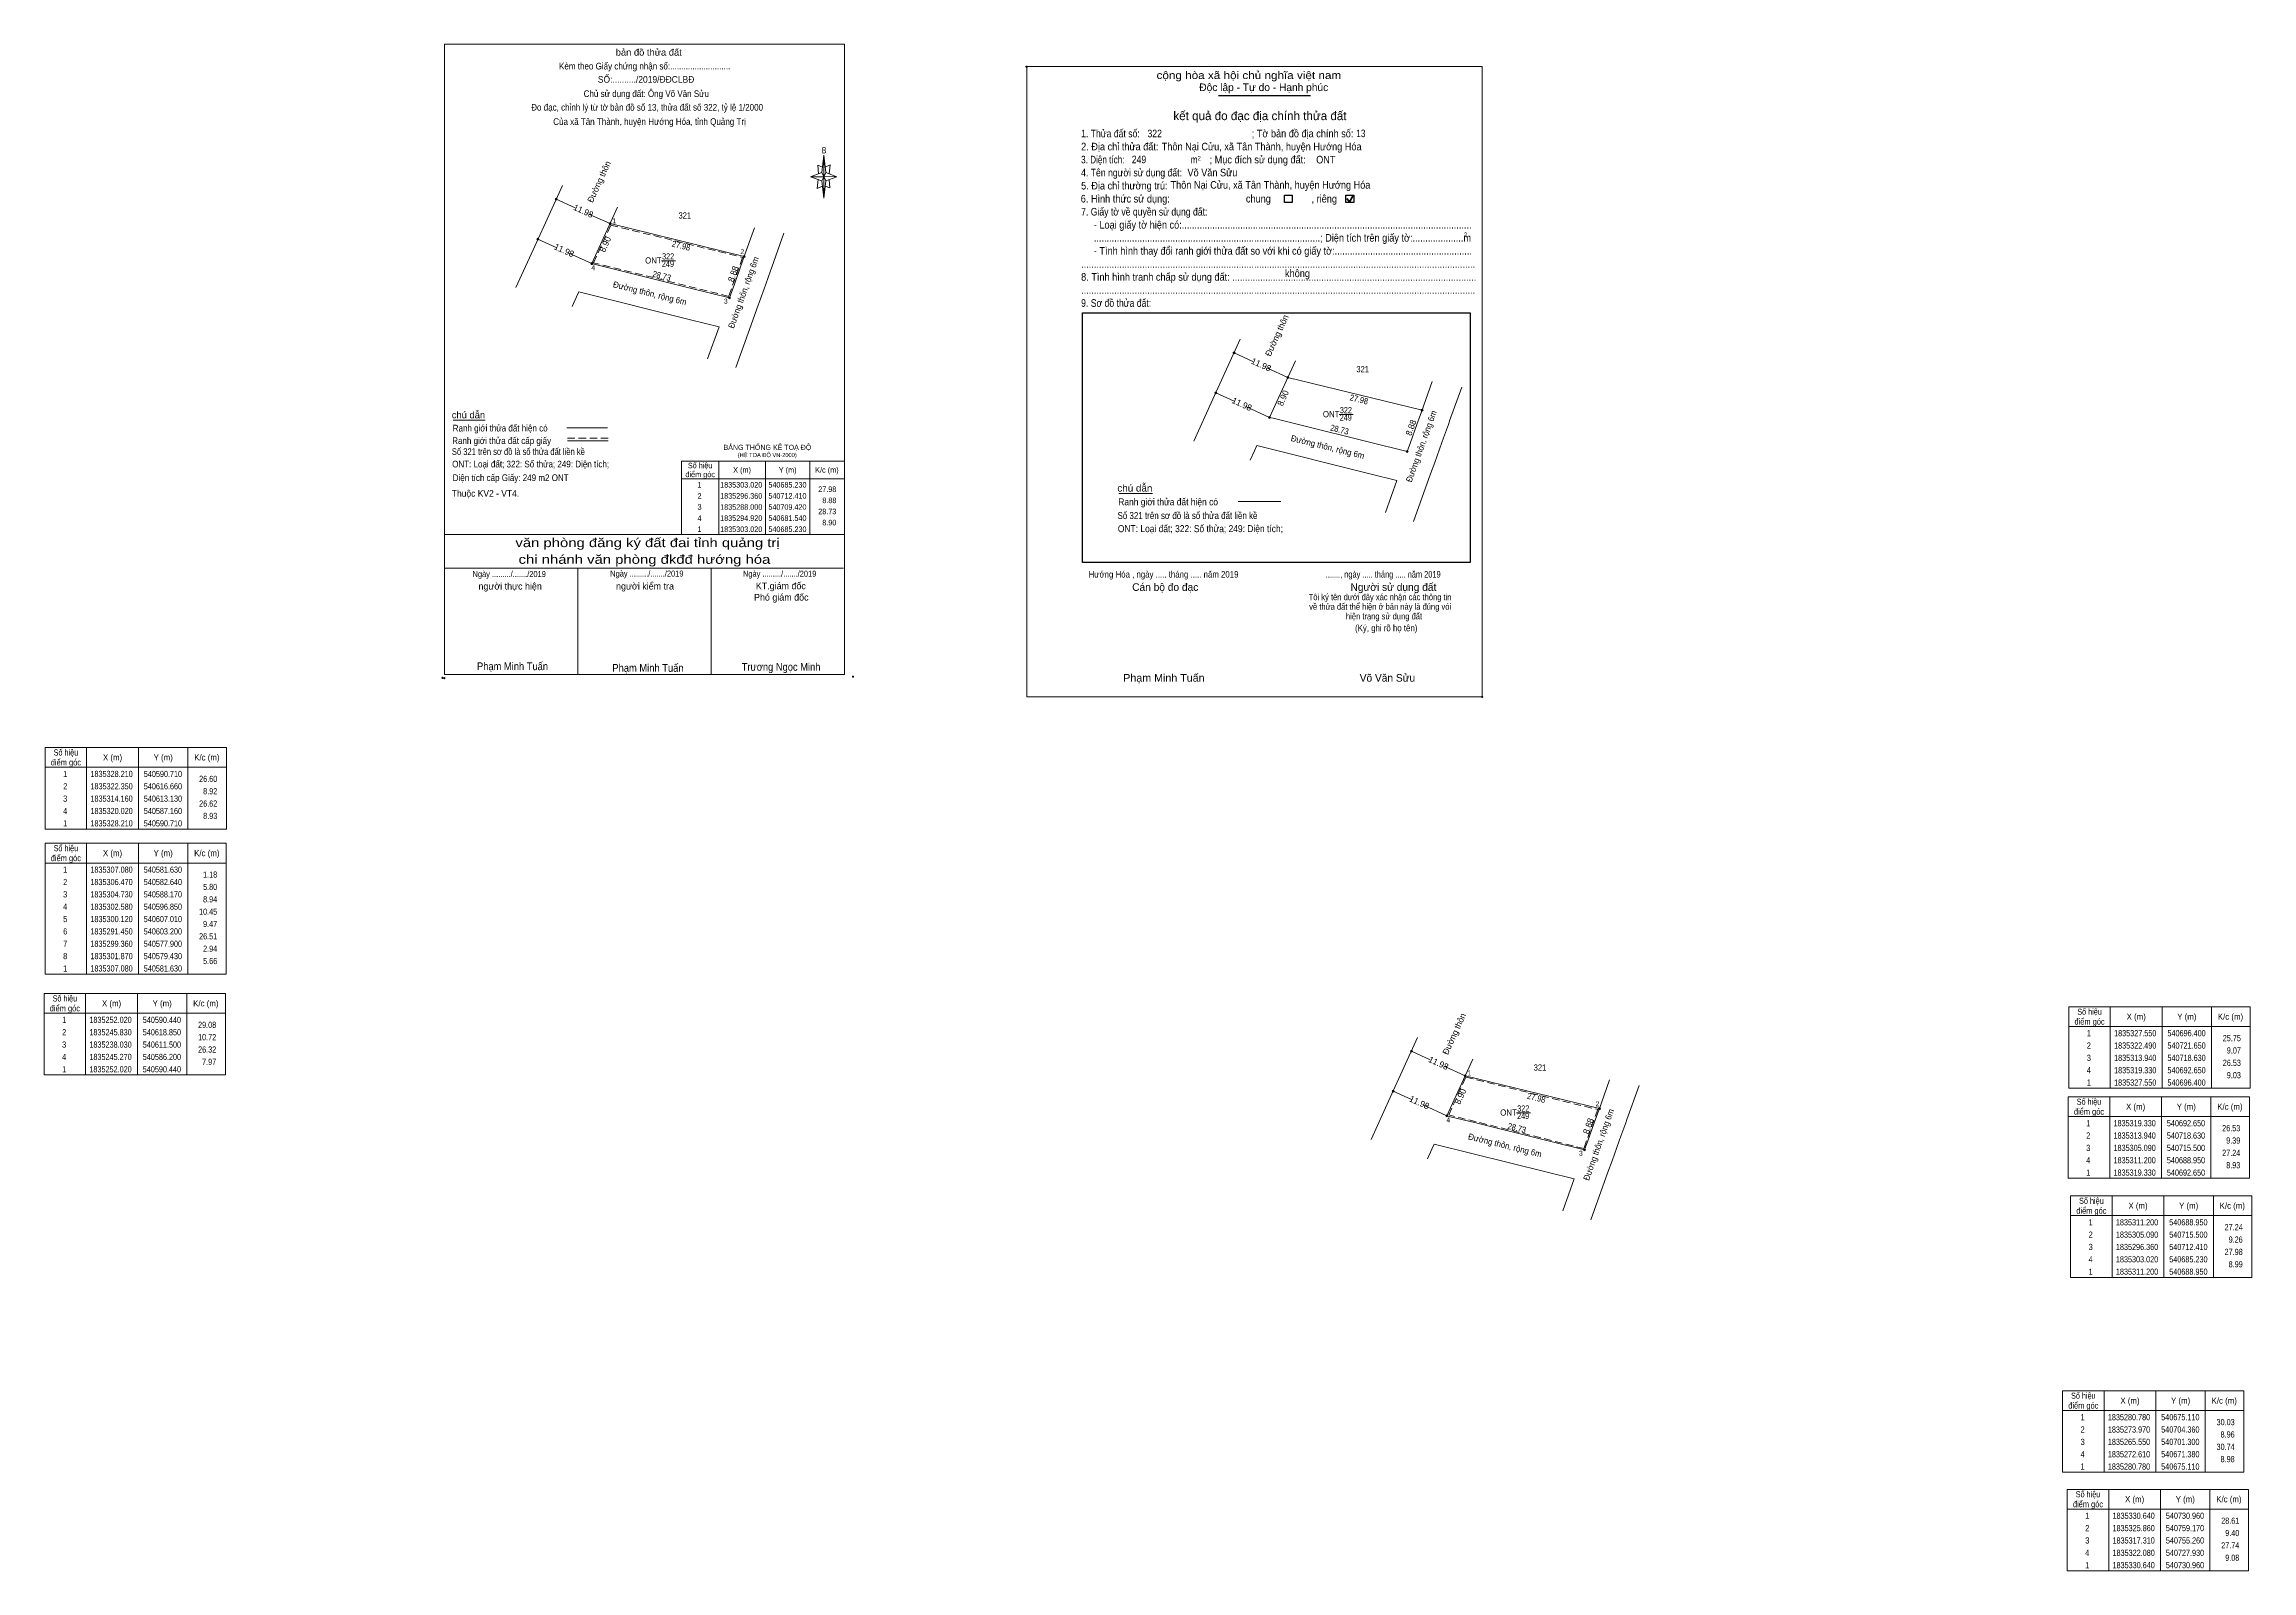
# Model space of a CAD drawing. Header units: metres. Extents: x 540397 to 540845, y 1835203 to 1835512.
import ezdxf
from ezdxf.enums import TextEntityAlignment as Align

# ---------------------------------------------------------------- set-up
doc = ezdxf.new("R2010")
doc.units = ezdxf.units.M
doc.header["$LTSCALE"] = 0.5
doc.header["$PDMODE"] = 32
doc.header["$PDSIZE"] = 0.25
doc.linetypes.add('MEDIUM_DASHED', pattern=[4.5, 3, -1.5])
for name, color, linetype, lineweight in [('1', 7, 'MEDIUM_DASHED', 13), ('10', 7, 'Continuous', 13), ('17', 7, 'Continuous', 13), ('5', 7, 'Continuous', 13), ('54', 7, 'Continuous', 13), ('6', 7, 'Continuous', 13), ('63', 7, 'Continuous', 13), ('7', 7, 'Continuous', 25)]:
    doc.layers.add(name, color=color, linetype=linetype, lineweight=lineweight)

msp = doc.modelspace()

# ---------------------------------------------------------------- hatches: boundary and pattern name
at = {"layer": '54'}
for points in [[(540501.32, 1835480.53, 1), (540500.92, 1835480.53, 1)], [(540497.62, 1835472.42, 1), (540497.22, 1835472.42, 1)], [(540512.22, 1835475.56, 1), (540511.82, 1835475.56, 1)], [(540508.53, 1835467.46, 1), (540508.13, 1835467.46, 1)], [(540539.4, 1835468.9, 1), (540539, 1835468.9, 1)], [(540536.41, 1835460.54, 1), (540536.01, 1835460.54, 1)], [(540638.61, 1835449.4, 1), (540638.21, 1835449.4, 1)], [(540634.91, 1835441.29, 1), (540634.51, 1835441.29, 1)], [(540649.51, 1835444.43, 1), (540649.11, 1835444.43, 1)], [(540645.82, 1835436.33, 1), (540645.42, 1835436.33, 1)], [(540676.69, 1835437.77, 1), (540676.29, 1835437.77, 1)], [(540673.7, 1835429.41, 1), (540673.3, 1835429.41, 1)], [(540674.53, 1835307.99, 1), (540674.13, 1835307.99, 1)], [(540685.43, 1835303.02, 1), (540685.03, 1835303.02, 1)], [(540670.83, 1835299.88, 1), (540670.43, 1835299.88, 1)], [(540681.74, 1835294.92, 1), (540681.34, 1835294.92, 1)], [(540712.61, 1835296.36, 1), (540712.21, 1835296.36, 1)], [(540709.62, 1835288, 1), (540709.22, 1835288, 1)]]:
    msp.add_hatch(color=256, dxfattribs=at).paths.add_polyline_path(points)
at = {"layer": '63'}
for points in [[(540512.22, 1835475.56, 1), (540511.82, 1835475.56, 1)], [(540508.53, 1835467.46, 1), (540508.13, 1835467.46, 1)], [(540539.4, 1835468.9, 1), (540539, 1835468.9, 1)], [(540536.41, 1835460.54, 1), (540536.01, 1835460.54, 1)], [(540649.51, 1835444.43, 1), (540649.11, 1835444.43, 1)], [(540645.82, 1835436.33, 1), (540645.42, 1835436.33, 1)], [(540676.69, 1835437.77, 1), (540676.29, 1835437.77, 1)], [(540673.7, 1835429.41, 1), (540673.3, 1835429.41, 1)], [(540685.43, 1835303.02, 1), (540685.03, 1835303.02, 1)], [(540681.74, 1835294.92, 1), (540681.34, 1835294.92, 1)], [(540712.61, 1835296.36, 1), (540712.21, 1835296.36, 1)], [(540709.62, 1835288, 1), (540709.22, 1835288, 1)]]:
    msp.add_hatch(color=256, dxfattribs=at).paths.add_polyline_path(points)

# ---------------------------------------------------------------- linework, layer by layer
at = {"layer": '1'}
for points in [[(540512.16, 1835475.27), (540538.87, 1835468.72), (540536.05, 1835460.84), (540508.68, 1835467.63)], [(540685.37, 1835302.73), (540712.08, 1835296.18), (540709.26, 1835288.3), (540681.89, 1835295.09)]]:
    msp.add_lwpolyline(points, close=True, dxfattribs=at)
at = {"layer": '10'}
for p, q in [((540513.54, 1835478.91), (540509.07, 1835469.09)), ((540512.02, 1835475.56), (540539.2, 1835468.9)), ((540541.26, 1835474.72), (540539.08, 1835468.56)), ((540544.79, 1835466.73), (540547.24, 1835473.6)), ((540509.07, 1835469.09), (540508.33, 1835467.46)), ((540539.08, 1835468.57), (540538.16, 1835466)), ((540514.21, 1835466), (540528.81, 1835462.38)), ((540538.16, 1835466), (540536.86, 1835462.38)), ((540543.23, 1835462.38), (540543.57, 1835463.33)), ((540543.57, 1835463.33), (540544.53, 1835466)), ((540544.53, 1835466), (540544.79, 1835466.72)), ((540504.38, 1835458.77), (540505.26, 1835460.71)), ((540505.26, 1835460.71), (540505.73, 1835461.74)), ((540528.6, 1835456.04), (540505.73, 1835461.74)), ((540528.81, 1835462.38), (540536.21, 1835460.54)), ((540536.86, 1835462.38), (540536.21, 1835460.54)), ((540541.76, 1835458.31), (540543.23, 1835462.38)), ((540534.1, 1835454.67), (540528.6, 1835456.04)), ((540534.1, 1835454.67), (540531.77, 1835448.22)), ((540537.47, 1835446.41), (540540.94, 1835456.04)), ((540540.94, 1835456.04), (540541.76, 1835458.31)), ((540650.83, 1835447.78), (540646.36, 1835437.96)), ((540649.31, 1835444.43), (540676.49, 1835437.77)), ((540678.55, 1835443.59), (540676.37, 1835437.43)), ((540682.08, 1835435.6), (540684.53, 1835442.47)), ((540646.36, 1835437.96), (540645.62, 1835436.33)), ((540676.37, 1835437.44), (540675.45, 1835434.87)), ((540651.5, 1835434.87), (540666.1, 1835431.25)), ((540675.45, 1835434.87), (540674.15, 1835431.25)), ((540680.52, 1835431.25), (540680.86, 1835432.2)), ((540680.86, 1835432.2), (540681.82, 1835434.87)), ((540681.82, 1835434.87), (540682.08, 1835435.59)), ((540641.67, 1835427.64), (540642.55, 1835429.58)), ((540642.55, 1835429.58), (540643.02, 1835430.61)), ((540665.89, 1835424.91), (540643.02, 1835430.61)), ((540666.1, 1835431.25), (540673.5, 1835429.41)), ((540674.15, 1835431.25), (540673.5, 1835429.41)), ((540678.23, 1835424.91), (540679.05, 1835427.18)), ((540679.05, 1835427.18), (540680.52, 1835431.25)), ((540671.39, 1835423.54), (540665.89, 1835424.91)), ((540671.39, 1835423.54), (540669.06, 1835417.09)), ((540674.76, 1835415.28), (540678.23, 1835424.91)), ((540686.75, 1835306.37), (540682.28, 1835296.55)), ((540685.23, 1835303.02), (540712.41, 1835296.36)), ((540714.47, 1835302.18), (540712.29, 1835296.02)), ((540718, 1835294.19), (540720.45, 1835301.06)), ((540682.28, 1835296.55), (540681.54, 1835294.92)), ((540687.42, 1835293.46), (540702.02, 1835289.84)), ((540711.37, 1835293.46), (540710.07, 1835289.84)), ((540712.29, 1835296.03), (540711.37, 1835293.46)), ((540716.78, 1835290.79), (540717.74, 1835293.46)), ((540717.74, 1835293.46), (540718, 1835294.18)), ((540678.47, 1835288.17), (540678.94, 1835289.2)), ((540701.81, 1835283.5), (540678.94, 1835289.2)), ((540702.02, 1835289.84), (540709.42, 1835288)), ((540710.07, 1835289.84), (540709.42, 1835288)), ((540714.97, 1835285.77), (540716.44, 1835289.84)), ((540716.44, 1835289.84), (540716.78, 1835290.79)), ((540677.59, 1835286.23), (540678.47, 1835288.17)), ((540714.15, 1835283.5), (540714.97, 1835285.77)), ((540707.31, 1835282.13), (540701.81, 1835283.5)), ((540707.31, 1835282.13), (540704.98, 1835275.68)), ((540710.68, 1835273.87), (540714.15, 1835283.5))]:
    msp.add_line(p, q, dxfattribs=at)
for points in [[(540492.95, 1835462.63), (540496.84, 1835471.15), (540502.37, 1835483.28)], [(540508.33, 1835467.46), (540509.07, 1835467.27), (540514.21, 1835466)], [(540630.24, 1835431.5), (540634.13, 1835440.02), (540639.66, 1835452.15)], [(540645.62, 1835436.33), (540646.36, 1835436.14), (540651.5, 1835434.87)], [(540666.16, 1835290.09), (540670.05, 1835298.61), (540675.58, 1835310.74)], [(540681.54, 1835294.92), (540682.28, 1835294.73), (540687.42, 1835293.46)]]:
    msp.add_lwpolyline(points, dxfattribs=at)
at = {"layer": '17'}
for p, q in [((540480.25, 1835435.78), (540486.76, 1835435.78)), ((540615.08, 1835420.93), (540621.91, 1835420.93))]:
    msp.add_line(p, q, dxfattribs=at)
at = {"layer": '5'}
for p, q in [((540554.9, 1835485.93), (540555.35, 1835489.44)), ((540555.71, 1835485.93), (540557.96, 1835485.03)), ((540554.9, 1835484.22), (540552.65, 1835485.03)), ((540555.71, 1835484.22), (540555.35, 1835480.71)), ((540556.52, 1835482.78), (540555.62, 1835483.14)), ((540556.43, 1835484.49), (540556.52, 1835482.78)), ((540478.52, 1835412.64), (540559.52, 1835412.64)), ((540478.52, 1835405.8), (540559.34, 1835405.8)), ((540478.52, 1835405.8), (540559.34, 1835405.8)), ((540478.52, 1835405.8), (540559.34, 1835405.8)), ((540505.52, 1835384.28), (540505.52, 1835405.8)), ((540532.52, 1835384.28), (540532.52, 1835405.8))]:
    msp.add_line(p, q, dxfattribs=at)
for points in [[(540478.52, 1835511.9), (540559.52, 1835511.9), (540559.52, 1835384.28), (540478.52, 1835384.28)], [(540555.35, 1835485.03), (540552.65, 1835485.03), (540554.9, 1835485.93), (540555.71, 1835484.22), (540557.96, 1835485.03), (540555.35, 1835485.12)], [(540555.35, 1835489.44), (540555.71, 1835485.93), (540555.35, 1835485.03)], [(540555.35, 1835485.03), (540555.35, 1835480.71), (540554.9, 1835484.22)]]:
    msp.add_lwpolyline(points, close=True, dxfattribs=at)
for points in [[(540555.35, 1835485.03), (540554.9, 1835485.93), (540552.65, 1835485.03)], [(540555.08, 1835487.01), (540554.09, 1835487.37), (540554.27, 1835485.66)], [(540555.62, 1835487.01), (540556.61, 1835487.46), (540556.43, 1835485.66)], [(540554.18, 1835484.49), (540554, 1835482.69), (540554.99, 1835483.14)], [(540555.35, 1835485.03), (540555.71, 1835484.22), (540557.96, 1835485.03)], [(540559.52, 1835384.28), (540478.52, 1835384.28), (540478.52, 1835405.8)]]:
    msp.add_lwpolyline(points, dxfattribs=at)
for p in [(540478.1, 1835383.59), (540478.46, 1835383.53)]:
    msp.add_point(p, dxfattribs=at)
at = {"layer": '54'}
for p, q in [((540501.12, 1835480.53), (540504.96, 1835478.78)), ((540507.89, 1835477.44), (540512.02, 1835475.56)), ((540497.42, 1835472.42), (540501.12, 1835470.74)), ((540503.66, 1835469.58), (540508.33, 1835467.46)), ((540638.41, 1835449.4), (540642.25, 1835447.65)), ((540645.18, 1835446.31), (540649.31, 1835444.43)), ((540634.71, 1835441.29), (540638.41, 1835439.61)), ((540640.95, 1835438.45), (540645.62, 1835436.33)), ((540674.33, 1835307.99), (540678.17, 1835306.24)), ((540681.1, 1835304.9), (540685.23, 1835303.02)), ((540670.63, 1835299.88), (540674.33, 1835298.2)), ((540676.87, 1835297.04), (540681.54, 1835294.92))]:
    msp.add_line(p, q, dxfattribs=at)
for centre in [(540501.12, 1835480.53), (540497.42, 1835472.42), (540512.02, 1835475.56), (540508.33, 1835467.46), (540539.2, 1835468.9), (540536.21, 1835460.54), (540638.41, 1835449.4), (540634.71, 1835441.29), (540649.31, 1835444.43), (540645.62, 1835436.33), (540676.49, 1835437.77), (540673.5, 1835429.41), (540674.33, 1835307.99), (540685.23, 1835303.02), (540670.63, 1835299.88), (540681.54, 1835294.92), (540712.41, 1835296.36), (540709.42, 1835288)]:
    msp.add_circle(centre, 0.2, dxfattribs=at)
at = {"layer": '6'}
for p, q in [((540503.29, 1835434.21), (540511.51, 1835434.21)), ((540503.41, 1835431.57), (540511.64, 1835431.57)), ((540639.27, 1835419.28), (540647.9, 1835419.28))]:
    msp.add_line(p, q, dxfattribs=at)
at = {"layer": '6', "linetype": 'MEDIUM_DASHED'}
msp.add_line((540503.41, 1835432.13), (540511.69, 1835432.13), dxfattribs=at)
at = {"layer": '6'}
msp.add_point((540561.23, 1835383.84), dxfattribs=at)
at = {"layer": '63'}
for p, q in [((540522.43, 1835468.06), (540525.27, 1835468.06)), ((540659.72, 1835436.93), (540662.56, 1835436.93)), ((540534.05, 1835427.49), (540534.05, 1835412.64)), ((540543.5, 1835427.49), (540543.5, 1835412.64)), ((540552.5, 1835427.49), (540552.5, 1835412.64)), ((540526.49, 1835423.89), (540559.52, 1835423.89)), ((540406.01, 1835369.48), (540406.01, 1835352.98)), ((540416.51, 1835369.48), (540416.51, 1835352.98)), ((540426.51, 1835369.48), (540426.51, 1835352.98)), ((540397.61, 1835365.48), (540434.31, 1835365.48)), ((540406, 1835350.1), (540406, 1835323.6)), ((540416.5, 1835350.1), (540416.5, 1835323.6)), ((540426.5, 1835350.1), (540426.5, 1835323.6)), ((540397.6, 1835346.1), (540434.3, 1835346.1)), ((540397.4, 1835315.68), (540434.1, 1835315.68)), ((540405.8, 1835319.68), (540405.8, 1835303.18)), ((540416.3, 1835319.68), (540416.3, 1835303.18)), ((540426.3, 1835319.68), (540426.3, 1835303.18)), ((540815.9, 1835316.99), (540815.9, 1835300.49)), ((540826.4, 1835316.99), (540826.4, 1835300.49)), ((540836.4, 1835316.99), (540836.4, 1835300.49)), ((540807.5, 1835312.99), (540844.2, 1835312.99)), ((540815.78, 1835298.76), (540815.78, 1835282.26)), ((540826.28, 1835298.76), (540826.28, 1835282.26)), ((540836.28, 1835298.76), (540836.28, 1835282.26)), ((540695.64, 1835295.52), (540698.48, 1835295.52)), ((540807.38, 1835294.76), (540844.08, 1835294.76)), ((540816.27, 1835278.7), (540816.27, 1835262.2)), ((540826.77, 1835278.7), (540826.77, 1835262.2)), ((540836.77, 1835278.7), (540836.77, 1835262.2)), ((540807.87, 1835274.7), (540844.57, 1835274.7)), ((540806.24, 1835235.24), (540842.94, 1835235.24)), ((540814.64, 1835239.24), (540814.64, 1835222.74)), ((540825.14, 1835239.24), (540825.14, 1835222.74)), ((540835.14, 1835239.24), (540835.14, 1835222.74)), ((540815.58, 1835219.28), (540815.58, 1835202.78)), ((540826.08, 1835219.28), (540826.08, 1835202.78)), ((540836.08, 1835219.28), (540836.08, 1835202.78)), ((540807.18, 1835215.28), (540843.88, 1835215.28))]:
    msp.add_line(p, q, dxfattribs=at)
for points in [[(540526.49, 1835427.49), (540559.52, 1835427.49), (540559.52, 1835412.64), (540526.49, 1835412.64)], [(540397.61, 1835369.48), (540434.31, 1835369.48), (540434.31, 1835352.98), (540397.61, 1835352.98)], [(540397.6, 1835350.1), (540434.3, 1835350.1), (540434.3, 1835323.6), (540397.6, 1835323.6)], [(540397.4, 1835319.68), (540434.1, 1835319.68), (540434.1, 1835303.18), (540397.4, 1835303.18)], [(540807.5, 1835316.99), (540844.2, 1835316.99), (540844.2, 1835300.49), (540807.5, 1835300.49)], [(540807.38, 1835298.76), (540844.08, 1835298.76), (540844.08, 1835282.26), (540807.38, 1835282.26)], [(540807.87, 1835278.7), (540844.57, 1835278.7), (540844.57, 1835262.2), (540807.87, 1835262.2)], [(540806.24, 1835239.24), (540842.94, 1835239.24), (540842.94, 1835222.74), (540806.24, 1835222.74)], [(540807.18, 1835219.28), (540843.88, 1835219.28), (540843.88, 1835202.78), (540807.18, 1835202.78)]]:
    msp.add_lwpolyline(points, close=True, dxfattribs=at)
for centre in [(540512.02, 1835475.56), (540508.33, 1835467.46), (540539.2, 1835468.9), (540536.21, 1835460.54), (540649.31, 1835444.43), (540645.62, 1835436.33), (540676.49, 1835437.77), (540673.5, 1835429.41), (540685.23, 1835303.02), (540681.54, 1835294.92), (540712.41, 1835296.36), (540709.42, 1835288)]:
    msp.add_circle(centre, 0.2, dxfattribs=at)
at = {"layer": '7'}
for p, q in [((540635.26, 1835501.5), (540653.92, 1835501.5)), ((540607.72, 1835457.5), (540686.26, 1835457.5)), ((540686.26, 1835457.5), (540686.26, 1835406.94))]:
    msp.add_line(p, q, dxfattribs=at)
at = {"layer": '7', "lineweight": 35}
for p, q in [((540661.81, 1835479.96), (540662.45, 1835481.11)), ((540661.29, 1835480.65), (540661.81, 1835479.96))]:
    msp.add_line(p, q, dxfattribs=at)
at = {"layer": '7', "lineweight": 13}
msp.add_lwpolyline([(540596.41, 1835507.35), (540688.66, 1835507.35), (540688.66, 1835379.75), (540596.41, 1835379.75)], close=True, dxfattribs=at)
at = {"layer": '7'}
for points in [[(540648.61, 1835481.33), (540650.2, 1835481.33), (540650.2, 1835479.85), (540648.61, 1835479.85)], [(540661.08, 1835481.33), (540662.66, 1835481.33), (540662.66, 1835479.85), (540661.08, 1835479.85)]]:
    msp.add_lwpolyline(points, close=True, dxfattribs=at)
msp.add_lwpolyline([(540686.26, 1835406.94), (540607.72, 1835406.94), (540607.72, 1835457.5)], dxfattribs=at)
for p in [(540596.41, 1835507.35), (540688.66, 1835379.75)]:
    msp.add_point(p, dxfattribs=at)

# ---------------------------------------------------------------- texts
at = {"layer": '1'}
for s, width, p in [('321', 0.8, (540527.17, 1835476.6)), ('ONT', 0.95, (540520.8, 1835467.49)), ('249', 0.85, (540523.75, 1835466.8)), ('322', 0.85, (540523.785, 1835468.31)), ('321', 0.8, (540664.46, 1835445.47)), ('ONT', 0.95, (540658.09, 1835436.36)), ('249', 0.85, (540661.04, 1835435.67)), ('322', 0.85, (540661.075, 1835437.18)), ('321', 0.8, (540700.38, 1835304.06)), ('ONT', 0.95, (540694.01, 1835294.95)), ('249', 0.85, (540696.96, 1835294.26)), ('322', 0.85, (540696.995, 1835295.77))]:
    msp.add_text(s, height=1.25, dxfattribs=dict(at, width=width)).set_placement(p, align=Align.CENTER)
for s, height, width, p in [('BẢNG THỐNG KÊ TOẠ ĐỘ ', 1.035, 0.95, (540535.01, 1835429.75)), ('(HỆ TOẠ ĐỘ VN-2000)', 0.837, 0.9, (540537.89, 1835428.29)), ('Hướng Hóa , ngày ..... tháng ..... năm 2019', 1.32, 0.9, (540608.95, 1835403.9)), ('Phạm Minh Tuấn', 1.54, 1.05, (540615.98, 1835382.82))]:
    msp.add_text(s, height=height, dxfattribs=dict(at, width=width)).set_placement(p)
msp.add_text('Võ Văn Sửu', height=1.54, dxfattribs=at).set_placement((540663.87, 1835382.82))
at = {"layer": '5'}
for s, height, width, p in [('Kèm theo Giấy chứng nhận số:...........................', 1.35, 0.9, (540519.035, 1835506.78)), ('bản đồ thửa đất', 1.35, 1.05, (540519.865, 1835509.58)), ('SỐ:........../2019/ĐĐCLBĐ', 1.35, 0.95, (540519.32, 1835504.09)), ('Đo đạc, chỉnh lý từ tờ bản đồ số 13, thửa đất số 322, tỷ lệ 1/2000 ', 1.35, 0.9, (540519.76, 1835498.44)), ('Chủ sử dụng đất: Ông Võ Văn Sửu', 1.35, 0.9, (540519.375, 1835501.2)), ('Của xã Tân Thành, huyện Hướng Hóa, tỉnh Quảng Trị', 1.35, 0.9, (540520.015, 1835495.55)), ('B', 1.24, 0.75, (540555.375, 1835489.8)), ('văn phòng đăng ký đất đai tỉnh quảng trị', 1.8, 1.25, (540519.615, 1835410.06)), ('Ngày ........./......./2019', 1.215, 0.9, (540491.595, 1835404)), ('chi nhánh văn phòng đkđđ hướng hóa', 1.8, 1.25, (540518.99, 1835406.68)), ('Ngày ........./......./2019', 1.215, 0.9, (540519.475, 1835404.1)), ('Ngày ........./......./2019', 1.215, 0.9, (540546.375, 1835404.06)), ('Phạm Minh Tuấn', 1.57, 0.9, (540492.265, 1835385.15)), ('Phạm Minh Tuấn', 1.575, 0.9, (540519.705, 1835384.82)), ('Trương Ngọc Minh', 1.57, 0.9, (540546.665, 1835385.03))]:
    msp.add_text(s, height=height, dxfattribs=dict(at, width=width)).set_placement(p, align=Align.CENTER)
for s, p in [('người thực hiện', (540491.79, 1835401.47)), ('người kiểm tra', (540519.105, 1835401.48)), ('Phó giám đốc', (540546.705, 1835399.23)), ('KT.giám đốc', (540546.61, 1835401.54))]:
    msp.add_text(s, height=1.35, dxfattribs=at).set_placement(p, align=Align.CENTER)
at = {"layer": '54'}
for rotation, p in [(335.489, (540506.3657, 1835477.5602)), (335.552, (540502.4663, 1835469.5824)), (335.489, (540643.6557, 1835446.4302)), (335.552, (540639.7563, 1835438.4524)), (335.489, (540679.5757, 1835305.0202)), (335.552, (540675.6763, 1835297.0424))]:
    msp.add_text('11.98', height=1.25, rotation=rotation, dxfattribs=at).set_placement(p, align=Align.CENTER)
at = {"layer": '6'}
for s, height, width, p in [('Võ Văn Sửu', 1.54, 0.9, (540628.98, 1835485.14)), ('ONT ', 1.54, 0.9, (540655.05, 1835487.75)), ('chú dẫn', 1.35, 1.05, (540479.97, 1835436.15)), ('Ranh giới thửa đất cấp giấy', 1.35, 0.9, (540480.05, 1835430.94)), ('Ranh giới thửa đất hiện có ', 1.35, 0.9, (540480.15, 1835433.48)), ('Số 321 trên sơ đồ là số thửa đất liền kề', 1.35, 0.85, (540479.98, 1835428.73)), ('ONT: Loại đất; 322: Số thửa; 249: Diện tích;', 1.35, 0.9, (540480.04, 1835426.2)), ('Diện tích cấp Giấy: 249 m2 ONT', 1.35, 0.9, (540480.16, 1835423.44)), ('chú dẫn', 1.418, 1.05, (540614.78, 1835421.31)), ('Thuộc KV2 - VT4.', 1.35, 0.95, (540479.98, 1835420.27)), ('Ranh giới thửa đất hiện có ', 1.418, 0.9, (540614.97, 1835418.51)), ('Số 321 trên sơ đồ là số thửa đất liền kề', 1.42, 0.85, (540614.81, 1835415.75)), ('ONT: Loại đất; 322: Số thửa; 249: Diện tích;', 1.42, 0.9, (540614.88, 1835413.09))]:
    msp.add_text(s, height=height, dxfattribs=dict(at, width=width)).set_placement(p)
at = {"layer": '63'}
for s, rotation, p in [('Đường thôn', 65.508, (540510.3647, 1835483.7859)), ('8.90', 65.508, (540511.6197, 1835471.1159)), ('8.88', 70.32, (540537.5517, 1835465.1745)), ('Đường thôn', 65.508, (540647.6547, 1835452.6559)), ('8.90', 65.508, (540648.9097, 1835439.9859)), ('8.88', 70.32, (540674.8417, 1835434.0445)), ('Đường thôn', 65.508, (540683.5747, 1835311.2459)), ('8.90', 65.508, (540684.8297, 1835298.5759)), ('8.88', 70.32, (540710.7617, 1835292.6345))]:
    msp.add_text(s, height=1.25, rotation=rotation, dxfattribs=at).set_placement(p, align=Align.CENTER)
for s, height, width, p in [(' 1', 1, 0.9, (540513.25, 1835475.64)), (' 2', 1, 0.9, (540539.19, 1835469.39)), (' 4', 1, 0.95, (540508.99, 1835466.13)), (' 3', 1, 0.95, (540535.84, 1835459.37)), ('27.98', 1.125, 0.85, (540557.85, 1835421.22)), ('8.88', 1.125, 0.85, (540557.86, 1835418.97)), ('28.73', 1.125, 0.85, (540557.85, 1835416.72)), ('8.90', 1.125, 0.85, (540557.85, 1835414.47)), ('26.60', 1.25, 0.85, (540432.46, 1835362.51)), ('8.92', 1.25, 0.85, (540432.46, 1835360.01)), ('26.62', 1.25, 0.85, (540432.46, 1835357.51)), ('8.93', 1.25, 0.85, (540432.46, 1835355.01)), ('1.18', 1.25, 0.85, (540432.45, 1835343.13)), ('5.80', 1.25, 0.85, (540432.45, 1835340.63)), ('8.94', 1.25, 0.85, (540432.45, 1835338.13)), ('10.45', 1.25, 0.85, (540432.45, 1835335.63)), ('9.47', 1.25, 0.85, (540432.45, 1835333.13)), ('26.51', 1.25, 0.85, (540432.45, 1835330.63)), ('2.94', 1.25, 0.85, (540432.45, 1835328.13)), ('5.66', 1.25, 0.85, (540432.45, 1835325.63)), ('29.08', 1.25, 0.85, (540432.25, 1835312.71)), ('10.72', 1.25, 0.85, (540432.25, 1835310.21)), ('25.75', 1.25, 0.85, (540842.35, 1835310.02)), ('26.32', 1.25, 0.85, (540432.25, 1835307.71)), ('7.97', 1.25, 0.85, (540432.25, 1835305.21)), ('9.07', 1.25, 0.85, (540842.35, 1835307.52)), (' 1', 1, 0.9, (540686.46, 1835303.1)), ('26.53', 1.25, 0.85, (540842.35, 1835305.02)), ('9.03', 1.25, 0.85, (540842.35, 1835302.52)), (' 2', 1, 0.9, (540712.4, 1835296.85)), (' 4', 1, 0.95, (540682.2, 1835293.59)), ('26.53', 1.25, 0.85, (540842.23, 1835291.79)), ('9.39', 1.25, 0.85, (540842.23, 1835289.29)), (' 3', 1, 0.95, (540709.05, 1835286.83)), ('27.24', 1.25, 0.85, (540842.23, 1835286.79)), ('8.93', 1.25, 0.85, (540842.23, 1835284.29)), ('27.24', 1.25, 0.85, (540842.72, 1835271.73)), ('27.98', 1.25, 0.85, (540842.72, 1835266.73)), ('9.26', 1.25, 0.85, (540842.72, 1835269.23)), ('8.99', 1.25, 0.85, (540842.72, 1835264.23)), ('30.03', 1.25, 0.85, (540841.09, 1835232.27)), ('8.96', 1.25, 0.85, (540841.09, 1835229.77)), ('30.74', 1.25, 0.85, (540841.09, 1835227.27)), ('8.98', 1.25, 0.85, (540841.09, 1835224.77)), ('28.61', 1.25, 0.85, (540842.03, 1835212.31)), ('27.74', 1.25, 0.85, (540842.03, 1835207.31)), ('9.40', 1.25, 0.85, (540842.03, 1835209.81)), ('9.08', 1.25, 0.85, (540842.03, 1835204.81))]:
    msp.add_text(s, height=height, dxfattribs=dict(at, width=width)).set_placement(p, align=Align.RIGHT)
for s, rotation, width, p in [('27.98', 346.232, 0.9, (540526.2763, 1835470.4978)), ('Đường thôn, rộng 6m', 70.32, 0.95, (540539.6426, 1835461.4095)), ('Đường thôn, rộng 6m', 346.061, 0.95, (540519.9394, 1835460.8701)), ('28.73', 346.061, 0.9, (540522.3394, 1835464.3835)), ('27.98', 346.232, 0.9, (540663.5663, 1835439.3678)), ('Đường thôn, rộng 6m', 70.32, 0.95, (540676.9326, 1835430.2795)), ('Đường thôn, rộng 6m', 346.061, 0.95, (540657.2294, 1835429.7401)), ('28.73', 346.061, 0.9, (540659.6294, 1835433.2535)), ('27.98', 346.232, 0.9, (540699.4863, 1835297.9578)), ('28.73', 346.061, 0.9, (540695.5494, 1835291.8435)), ('Đường thôn, rộng 6m', 70.32, 0.95, (540712.8526, 1835288.8695)), ('Đường thôn, rộng 6m', 346.061, 0.95, (540693.1494, 1835288.3301))]:
    msp.add_text(s, height=1.25, rotation=rotation, dxfattribs=dict(at, width=width)).set_placement(p, align=Align.CENTER)
for s, height, width, p in [('Số hiệu', 1.125, 0.85, (540530.27, 1835426.03)), ('điểm góc', 1.125, 0.9, (540530.275, 1835424.23)), (' 1', 1.125, 0.75, (540529.945, 1835422.12)), ('1835303.020', 1.125, 0.85, (540538.59, 1835422.12)), ('X (m)', 1.125, 0.95, (540538.765, 1835425.13)), ('540685.230', 1.125, 0.85, (540547.955, 1835422.12)), ('Y (m)', 1.125, 0.95, (540548.005, 1835425.13)), ('K/c (m)', 1.125, 0.95, (540555.95, 1835425.13)), (' 3', 1.125, 0.8, (540529.945, 1835417.62)), (' 2', 1.125, 0.85, (540529.955, 1835419.87)), ('1835296.360', 1.125, 0.85, (540538.59, 1835419.87)), ('1835288.000', 1.125, 0.85, (540538.59, 1835417.62)), ('540712.410', 1.125, 0.85, (540547.955, 1835419.87)), ('540709.420', 1.125, 0.85, (540547.955, 1835417.62)), (' 4', 1.125, 0.85, (540529.945, 1835415.37)), (' 1', 1.125, 0.75, (540529.945, 1835413.12)), ('1835294.920', 1.125, 0.85, (540538.59, 1835415.37)), ('1835303.020', 1.125, 0.85, (540538.59, 1835413.12)), ('540681.540', 1.125, 0.85, (540547.955, 1835415.37)), ('540685.230', 1.125, 0.85, (540547.955, 1835413.12)), ('Số hiệu', 1.25, 0.85, (540401.81, 1835367.86)), ('điểm góc', 1.25, 0.9, (540401.81, 1835365.86)), (' 1', 1.25, 0.75, (540401.46, 1835363.51)), ('1835328.210', 1.25, 0.85, (540411.06, 1835363.51)), ('X (m)', 1.25, 0.95, (540411.26, 1835366.86)), ('540590.710', 1.25, 0.85, (540421.46, 1835363.51)), ('Y (m)', 1.25, 0.95, (540421.515, 1835366.86)), ('K/c (m)', 1.25, 0.95, (540430.355, 1835366.86)), (' 2', 1.25, 0.85, (540401.465, 1835361.01)), ('1835322.350', 1.25, 0.85, (540411.06, 1835361.01)), ('540616.660', 1.25, 0.85, (540421.46, 1835361.01)), (' 4', 1.25, 0.85, (540401.46, 1835356.01)), (' 3', 1.25, 0.8, (540401.455, 1835358.51)), ('1835314.160', 1.25, 0.85, (540411.06, 1835358.51)), ('1835320.020', 1.25, 0.85, (540411.06, 1835356.01)), ('540613.130', 1.25, 0.85, (540421.46, 1835358.51)), ('540587.160', 1.25, 0.85, (540421.46, 1835356.01)), (' 1', 1.25, 0.75, (540401.46, 1835353.51)), ('1835328.210', 1.25, 0.85, (540411.06, 1835353.51)), ('540590.710', 1.25, 0.85, (540421.46, 1835353.51)), ('điểm góc', 1.25, 0.9, (540401.8, 1835346.48)), ('Số hiệu', 1.25, 0.85, (540401.8, 1835348.48)), ('X (m)', 1.25, 0.95, (540411.25, 1835347.48)), ('Y (m)', 1.25, 0.95, (540421.505, 1835347.48)), ('K/c (m)', 1.25, 0.95, (540430.345, 1835347.48)), (' 2', 1.25, 0.85, (540401.455, 1835341.63)), (' 1', 1.25, 0.75, (540401.45, 1835344.13)), ('1835307.080', 1.25, 0.85, (540411.05, 1835344.13)), ('1835306.470', 1.25, 0.85, (540411.05, 1835341.63)), ('540581.630', 1.25, 0.85, (540421.45, 1835344.13)), ('540582.640', 1.25, 0.85, (540421.45, 1835341.63)), (' 4', 1.25, 0.85, (540401.45, 1835336.63)), (' 3', 1.25, 0.8, (540401.445, 1835339.13)), ('1835304.730', 1.25, 0.85, (540411.05, 1835339.13)), ('1835302.580', 1.25, 0.85, (540411.05, 1835336.63)), ('540588.170', 1.25, 0.85, (540421.45, 1835339.13)), ('540596.850', 1.25, 0.85, (540421.45, 1835336.63)), (' 5', 1.25, 0.8, (540401.455, 1835334.13)), ('1835300.120', 1.25, 0.85, (540411.05, 1835334.13)), ('540607.010', 1.25, 0.85, (540421.45, 1835334.13)), (' 6', 1.25, 0.85, (540401.455, 1835331.63)), (' 7', 1.25, 0.8, (540401.455, 1835329.13)), ('1835291.450', 1.25, 0.85, (540411.05, 1835331.63)), ('1835299.360', 1.25, 0.85, (540411.05, 1835329.13)), ('540603.200', 1.25, 0.85, (540421.45, 1835331.63)), ('540577.900', 1.25, 0.85, (540421.45, 1835329.13)), (' 8', 1.25, 0.8, (540401.455, 1835326.63)), (' 1', 1.25, 0.75, (540401.45, 1835324.13)), ('1835301.870', 1.25, 0.85, (540411.05, 1835326.63)), ('1835307.080', 1.25, 0.85, (540411.05, 1835324.13)), ('540579.430', 1.25, 0.85, (540421.45, 1835326.63)), ('540581.630', 1.25, 0.85, (540421.45, 1835324.13)), ('điểm góc', 1.25, 0.9, (540401.6, 1835316.06)), ('Số hiệu', 1.25, 0.85, (540401.6, 1835318.06)), ('X (m)', 1.25, 0.95, (540411.05, 1835317.06)), ('Y (m)', 1.25, 0.95, (540421.305, 1835317.06)), ('K/c (m)', 1.25, 0.95, (540430.145, 1835317.06)), ('Số hiệu', 1.25, 0.85, (540811.7, 1835315.37)), ('X (m)', 1.25, 0.95, (540821.15, 1835314.37)), ('Y (m)', 1.25, 0.95, (540831.405, 1835314.37)), ('K/c (m)', 1.25, 0.95, (540840.245, 1835314.37)), (' 2', 1.25, 0.85, (540401.255, 1835311.21)), (' 1', 1.25, 0.75, (540401.25, 1835313.71)), ('1835252.020', 1.25, 0.85, (540410.85, 1835313.71)), ('1835245.830', 1.25, 0.85, (540410.85, 1835311.21)), ('540590.440', 1.25, 0.85, (540421.25, 1835313.71)), ('540618.850', 1.25, 0.85, (540421.25, 1835311.21)), ('điểm góc', 1.25, 0.9, (540811.7, 1835313.37)), (' 1', 1.25, 0.75, (540811.35, 1835311.02)), ('1835327.550', 1.25, 0.85, (540820.95, 1835311.02)), ('540696.400', 1.25, 0.85, (540831.35, 1835311.02)), (' 4', 1.25, 0.85, (540401.25, 1835306.21)), (' 3', 1.25, 0.8, (540401.245, 1835308.71)), ('1835238.030', 1.25, 0.85, (540410.85, 1835308.71)), ('1835245.270', 1.25, 0.85, (540410.85, 1835306.21)), ('540611.500', 1.25, 0.85, (540421.25, 1835308.71)), ('540586.200', 1.25, 0.85, (540421.25, 1835306.21)), (' 3', 1.25, 0.8, (540811.345, 1835306.02)), (' 2', 1.25, 0.85, (540811.355, 1835308.52)), ('1835322.490', 1.25, 0.85, (540820.95, 1835308.52)), ('1835313.940', 1.25, 0.85, (540820.95, 1835306.02)), ('540721.650', 1.25, 0.85, (540831.35, 1835308.52)), ('540718.630', 1.25, 0.85, (540831.35, 1835306.02)), (' 1', 1.25, 0.75, (540401.25, 1835303.71)), ('1835252.020', 1.25, 0.85, (540410.85, 1835303.71)), ('540590.440', 1.25, 0.85, (540421.25, 1835303.71)), (' 4', 1.25, 0.85, (540811.35, 1835303.52)), (' 1', 1.25, 0.75, (540811.35, 1835301.02)), ('1835319.330', 1.25, 0.85, (540820.95, 1835303.52)), ('1835327.550', 1.25, 0.85, (540820.95, 1835301.02)), ('540692.650', 1.25, 0.85, (540831.35, 1835303.52)), ('540696.400', 1.25, 0.85, (540831.35, 1835301.02)), ('Số hiệu', 1.25, 0.85, (540811.58, 1835297.14)), ('điểm góc', 1.25, 0.9, (540811.58, 1835295.14)), (' 1', 1.25, 0.75, (540811.23, 1835292.79)), ('1835319.330', 1.25, 0.85, (540820.83, 1835292.79)), ('X (m)', 1.25, 0.95, (540821.03, 1835296.14)), ('540692.650', 1.25, 0.85, (540831.23, 1835292.79)), ('Y (m)', 1.25, 0.95, (540831.285, 1835296.14)), ('K/c (m)', 1.25, 0.95, (540840.125, 1835296.14)), (' 3', 1.25, 0.8, (540811.225, 1835287.79)), (' 2', 1.25, 0.85, (540811.235, 1835290.29)), ('1835313.940', 1.25, 0.85, (540820.83, 1835290.29)), ('1835305.090', 1.25, 0.85, (540820.83, 1835287.79)), ('540718.630', 1.25, 0.85, (540831.23, 1835290.29)), ('540715.500', 1.25, 0.85, (540831.23, 1835287.79)), (' 4', 1.25, 0.85, (540811.23, 1835285.29)), ('1835311.200', 1.25, 0.85, (540820.83, 1835285.29)), ('1835319.330', 1.25, 0.85, (540820.83, 1835282.79)), ('540688.950', 1.25, 0.85, (540831.23, 1835285.29)), ('540692.650', 1.25, 0.85, (540831.23, 1835282.79)), (' 1', 1.25, 0.75, (540811.23, 1835282.79)), ('điểm góc', 1.25, 0.9, (540812.07, 1835275.08)), ('Số hiệu', 1.25, 0.85, (540812.07, 1835277.08)), ('X (m)', 1.25, 0.95, (540821.52, 1835276.08)), ('Y (m)', 1.25, 0.95, (540831.775, 1835276.08)), ('K/c (m)', 1.25, 0.95, (540840.615, 1835276.08)), (' 2', 1.25, 0.85, (540811.725, 1835270.23)), (' 1', 1.25, 0.75, (540811.72, 1835272.73)), ('1835311.200', 1.25, 0.85, (540821.32, 1835272.73)), ('1835305.090', 1.25, 0.85, (540821.32, 1835270.23)), ('540688.950', 1.25, 0.85, (540831.72, 1835272.73)), ('540715.500', 1.25, 0.85, (540831.72, 1835270.23)), (' 4', 1.25, 0.85, (540811.72, 1835265.23)), (' 3', 1.25, 0.8, (540811.715, 1835267.73)), ('1835296.360', 1.25, 0.85, (540821.32, 1835267.73)), ('1835303.020', 1.25, 0.85, (540821.32, 1835265.23)), ('540712.410', 1.25, 0.85, (540831.72, 1835267.73)), ('540685.230', 1.25, 0.85, (540831.72, 1835265.23)), (' 1', 1.25, 0.75, (540811.72, 1835262.73)), ('1835311.200', 1.25, 0.85, (540821.32, 1835262.73)), ('540688.950', 1.25, 0.85, (540831.72, 1835262.73)), ('điểm góc', 1.25, 0.9, (540810.44, 1835235.62)), ('Số hiệu', 1.25, 0.85, (540810.44, 1835237.62)), ('X (m)', 1.25, 0.95, (540819.89, 1835236.62)), ('Y (m)', 1.25, 0.95, (540830.145, 1835236.62)), ('K/c (m)', 1.25, 0.95, (540838.985, 1835236.62)), (' 2', 1.25, 0.85, (540810.095, 1835230.77)), (' 1', 1.25, 0.75, (540810.09, 1835233.27)), ('1835280.780', 1.25, 0.85, (540819.69, 1835233.27)), ('1835273.970', 1.25, 0.85, (540819.69, 1835230.77)), ('540675.110', 1.25, 0.85, (540830.09, 1835233.27)), ('540704.360', 1.25, 0.85, (540830.09, 1835230.77)), (' 4', 1.25, 0.85, (540810.09, 1835225.77)), (' 3', 1.25, 0.8, (540810.085, 1835228.27)), ('1835265.550', 1.25, 0.85, (540819.69, 1835228.27)), ('1835272.610', 1.25, 0.85, (540819.69, 1835225.77)), ('540701.300', 1.25, 0.85, (540830.09, 1835228.27)), ('540671.380', 1.25, 0.85, (540830.09, 1835225.77)), (' 1', 1.25, 0.75, (540810.09, 1835223.27)), ('1835280.780', 1.25, 0.85, (540819.69, 1835223.27)), ('540675.110', 1.25, 0.85, (540830.09, 1835223.27)), ('điểm góc', 1.25, 0.9, (540811.38, 1835215.66)), ('Số hiệu', 1.25, 0.85, (540811.38, 1835217.66)), ('X (m)', 1.25, 0.95, (540820.83, 1835216.66)), ('Y (m)', 1.25, 0.95, (540831.085, 1835216.66)), ('K/c (m)', 1.25, 0.95, (540839.925, 1835216.66)), (' 1', 1.25, 0.75, (540811.03, 1835213.31)), ('1835330.640', 1.25, 0.85, (540820.63, 1835213.31)), ('540730.960', 1.25, 0.85, (540831.03, 1835213.31)), (' 3', 1.25, 0.8, (540811.025, 1835208.31)), (' 2', 1.25, 0.85, (540811.035, 1835210.81)), ('1835325.860', 1.25, 0.85, (540820.63, 1835210.81)), ('1835317.310', 1.25, 0.85, (540820.63, 1835208.31)), ('540759.170', 1.25, 0.85, (540831.03, 1835210.81)), ('540755.260', 1.25, 0.85, (540831.03, 1835208.31)), (' 4', 1.25, 0.85, (540811.03, 1835205.81)), (' 1', 1.25, 0.75, (540811.03, 1835203.31)), ('1835322.080', 1.25, 0.85, (540820.63, 1835205.81)), ('1835330.640', 1.25, 0.85, (540820.63, 1835203.31)), ('540727.930', 1.25, 0.85, (540831.03, 1835205.81)), ('540730.960', 1.25, 0.85, (540831.03, 1835203.31))]:
    msp.add_text(s, height=height, dxfattribs=dict(at, width=width)).set_placement(p, align=Align.CENTER)
at = {"layer": '7'}
for s, height, width, p in [('cộng hòa xã hội chủ nghĩa việt nam', 1.54, 1.15, (540622.72, 1835504.84)), ('1. Thửa đất số:', 1.54, 0.85, (540607.44, 1835493.04)), ('322', 1.54, 0.85, (540620.88, 1835493.04)), ('; Tờ bản đồ địa chính số:', 1.54, 0.9, (540642, 1835493.04)), ('13', 1.54, 0.8, (540663.19, 1835493.07)), ('2. Địa chỉ thửa đất:', 1.54, 0.9, (540607.44, 1835490.4)), ('Thôn Nại Cửu, xã Tân Thành, huyện Hướng Hóa', 1.54, 0.9, (540623.77, 1835490.4)), ('4. Tên người sử dụng đất:', 1.54, 0.85, (540607.44, 1835485.12)), ('3. Diện tích:', 1.54, 0.8, (540607.44, 1835487.76)), ('249', 1.54, 0.85, (540617.7, 1835487.78)), ('m', 1.54, 0.8, (540629.64, 1835487.76)), ('2', 0.8799, 0.8, (540631.03, 1835488.38)), ('; Mục đích sử dụng đất:', 1.54, 0.9, (540633.46, 1835487.76)), ('6. Hình thức sử dụng:', 1.54, 0.9, (540607.36, 1835479.84)), ('5. Địa chỉ thường trú:', 1.54, 0.9, (540607.44, 1835482.48)), ('Thôn Nại Cửu, xã Tân Thành, huyện Hướng Hóa', 1.54, 0.9, (540625.55, 1835482.64)), ('chung                , riêng', 1.54, 0.9, (540640.82, 1835479.84)), ('7. Giấy tờ về quyền sử dụng đất:', 1.54, 0.85, (540607.44, 1835477.2)), ('     - Loại giấy tờ hiện có:..................................................................................................................', 1.54, 0.9, (540607.44, 1835474.56)), ('     .........................................................................................; Diện tích trên giấy tờ:....................m', 1.54, 0.9, (540607.44, 1835471.92)), ('2', 0.8799, 0.8, (540684.97, 1835472.89)), ('     - Tình hình thay đổi ranh giới thửa đất so với khi có giấy tờ:......................................................', 1.54, 0.9, (540607.44, 1835469.28)), ('8. Tình hình tranh chấp sử dụng đất: ................................................................................................', 1.54, 0.9, (540607.44, 1835464)), ('...........................................................................................................................................................', 1.54, 0.9, (540607.44, 1835466.64)), ('không', 1.54, 0.9, (540648.74, 1835464.73)), ('9. Sơ đồ thửa đất:', 1.54, 0.85, (540607.44, 1835458.72)), ('...........................................................................................................................................................', 1.54, 0.9, (540607.44, 1835461.36)), ('......., ngày ..... tháng ..... năm 2019', 1.32, 0.85, (540656.99, 1835403.9)), ('(Ký, ghi rõ họ tên)', 1.32, 0.9, (540662.92, 1835393.03))]:
    msp.add_text(s, height=height, dxfattribs=dict(at, width=width)).set_placement(p)
for s, p in [('Độc lập - Tự do - Hạnh phúc', (540631.38, 1835502.4)), ('Cán bộ đo đạc', (540617.78, 1835401.2)), ('Người sử dụng đất', (540662, 1835401.2))]:
    msp.add_text(s, height=1.54, dxfattribs=at).set_placement(p)
for s, height, p in [('kết quả đo đạc địa chính thửa đất', 1.76, (540643.66, 1835496.52)), ('.', 0.44, (540688.661, 1835379.52))]:
    msp.add_text(s, height=height, dxfattribs=at).set_placement(p, align=Align.CENTER)
at = {"layer": '7', "width": 0.9}
for s, p in [('Tôi ký tên dưới đây xác nhận các thông tin', (540667.995, 1835399.32)), ('về thửa đất thể hiện ở bản này là đúng vói', (540668.01, 1835397.38)), ('hiện trạng sử dụng đất', (540668.785, 1835395.43))]:
    msp.add_text(s, height=1.272, dxfattribs=at).set_placement(p, align=Align.CENTER)

doc.saveas('drawing.dxf')
